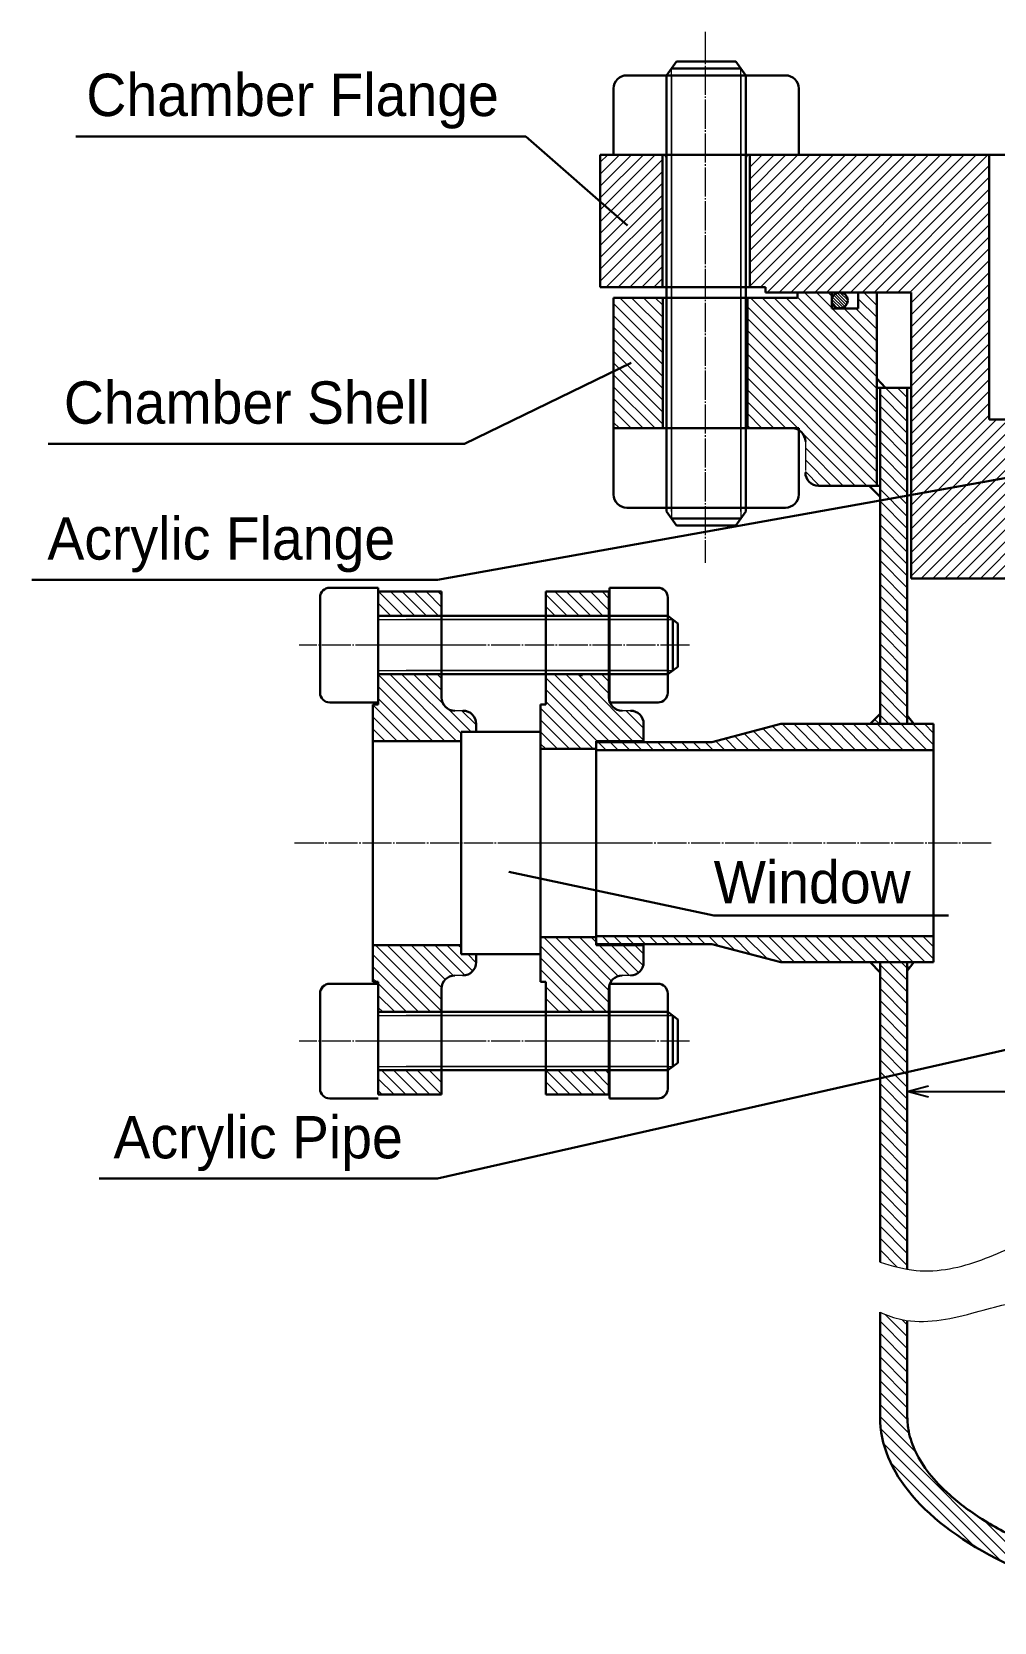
# Model space of a CAD drawing. Header units: millimetres. Extents: x -112 to 2046, y -145 to 1049.
# Drawn here: x -112 to 252, y 395 to 996 of the extents above; entities that cross this region are included whole.
import ezdxf

# ---------------------------------------------------------------- set-up
doc = ezdxf.new("R2010")
doc.units = ezdxf.units.MM
doc.linetypes.add('JIS_08_11', pattern=[12.8, 11, -0.6, 0.6, -0.6])
for name, color, linetype, lineweight in [('JPI300-300 BODY OUTER', 7, 'Continuous', 30), ('JPI300-300 Center', 7, 'JIS_08_11', 13), ('JPI300-65 BODY OUTER', 7, 'Continuous', 30), ('JPI300-65 Center', 7, 'JIS_08_11', 13), ('M30 Body_Inner', 7, 'Continuous', 13), ('M30 Body_Outer', 7, 'Continuous', 30), ('MainC BODY inner', 7, 'Continuous', 13), ('MainC BODY OUTER', 7, 'Continuous', 30), ('MainC Center', 7, 'JIS_08_11', 13), ('MainC Dim', 7, 'Continuous', 30), ('MainC Hatch', 7, 'Continuous', 13), ('micel', 7, 'Continuous', 30), ('UPFlange BODY OUTER', 7, 'Continuous', 30)]:
    doc.layers.add(name, color=color, linetype=linetype, lineweight=lineweight)
doc.styles.add('JIS Mechanical', font='arial.ttf', dxfattribs={"height": 8})
doc.styles.get("Standard").update_dxf_attribs({"font": 'arial.ttf'})
doc.dimstyles.new('JIS Mechanical', dxfattribs={"dimscale": 2, "dimtxt": 8, "dimasz": 4, "dimexe": 0.18, "dimexo": 0, "dimgap": 1, "dimtad": 1, "dimdec": 4, "dimdsep": 46, "dimtxsty": 'Standard', "dimblk": 'OPEN30', "dimcen": 0.09, "dimadec": 0, "dimazin": 2, "dimtfac": 1, "dimtdec": 4, "dimtmove": 0, "dimatfit": 3, "dimfxl": 1, "dimtolj": 1, "dimtzin": 0, "dimarcsym": 0})

# ---------------------------------------------------------------- blocks, each defined once
blk = doc.blocks.new('_Open30')
at = {"color": 0, "linetype": 'ByBlock', "lineweight": -2}
for p, q in [((-1, 0.268), (0, 0)), ((0, 0), (-1, -0.268)), ((0, 0), (-1, 0))]:
    blk.add_line(p, q, dxfattribs=at)
blk = doc.blocks.new('*D143')
at = {"layer": 'Defpoints', "color": 0, "transparency": 16777216}
for p in [(218.84, 622.27), (516.74, 622.27), (516.74, 595.95)]:
    blk.add_point(p, dxfattribs=at)
at = {"layer": 'MainC Dim', "color": 0, "lineweight": -2, "transparency": 16777216}
for p, q in [((218.84, 622.27), (218.84, 595.59)), ((516.74, 622.27), (516.74, 595.59)), ((226.84, 595.95), (508.74, 595.95))]:
    blk.add_line(p, q, dxfattribs=at)
at = {"layer": 'MainC Dim', "color": 0, "lineweight": -2, "transparency": 16777216, "xscale": 8, "yscale": 8, "zscale": 8, "rotation": 180}
blk.add_blockref('_Open30', (218.84, 595.95), dxfattribs=at)
at = {"layer": 'MainC Dim', "color": 0, "lineweight": -2, "transparency": 16777216, "xscale": 8, "yscale": 8, "zscale": 8}
blk.add_blockref('_Open30', (516.74, 595.95), dxfattribs=at)
at = {"layer": 'MainC Dim', "color": 0, "transparency": 16777216, "insert": (312.91, 606.12), "char_height": 16, "attachment_point": 5}
blk.add_mtext('\\A1;{\\fISOCPEUR|b0|i0|c0|p34;%%C}280mm', dxfattribs=at)

msp = doc.modelspace()

# ---------------------------------------------------------------- hatches: boundary and pattern name
at = {"layer": 'MainC Hatch'}
h = msp.add_hatch(dxfattribs=at)
h.set_pattern_fill('ANSI31', color=256)
h.paths.add_polyline_path([(249.79242, 949.76842), (159.29242, 949.76842), (159.29242, 899.76842), (165.29242, 899.76842), (165.29242, 897.76842), (220.29242, 897.76842), (220.29242, 821.27916), (260.29242, 828.44995), (260.29242, 838.25975), (260.12772, 838.46842), (260.12772, 849.76842), (249.79242, 849.76842)])
h.paths.add_polyline_path([(126.29242, 949.76842), (107.79242, 949.76842), (102.79242, 949.76842), (102.79242, 899.76842), (126.29242, 899.76842)])
h.paths.add_polyline_path([(262.29242, 802.76842), (262.29242, 804.76842), (260.29242, 804.76842), (260.29242, 828.44995), (220.29242, 821.27916), (220.29242, 789.76842), (270.29242, 789.76842), (270.29242, 799.68921)])
h.paths.add_polyline_path([(310.79242, 837.50309), (280.29242, 832.03535), (280.29242, 804.76842), (278.29242, 804.76842), (278.29242, 802.76842), (270.29242, 799.68921), (270.29242, 789.76842), (310.79242, 789.76842)])
h.paths.add_polyline_path([(310.79242, 849.76842), (299.29242, 849.76842), (299.29242, 847.36842), (295.29242, 847.36842), (295.29242, 849.76842), (285.29242, 849.76842), (280.29242, 849.76842), (280.29242, 832.03535), (310.79242, 837.50309)])
h.paths.add_polyline_path([(455.29242, 849.76842), (440.29242, 849.76842), (440.29242, 847.36842), (436.29242, 847.36842), (436.29242, 849.76842), (424.79242, 849.76842), (424.79242, 789.76842), (465.29242, 789.76842), (465.29242, 799.68921), (457.29242, 802.76842), (457.29242, 804.76842), (455.29242, 804.76842)])
h.paths.add_polyline_path([(515.29242, 897.76842), (570.29242, 897.76842), (570.29242, 899.76842), (576.29242, 899.76842), (576.29242, 949.76842), (557.79242, 949.76842), (485.79242, 949.76842), (485.79242, 849.76842), (475.45713, 849.76842), (475.45713, 838.46842), (475.29242, 804.76842), (473.29242, 804.76842), (473.29242, 802.76842), (465.29242, 799.68921), (465.29242, 789.76842), (515.29242, 789.76842)])
h.paths.add_polyline_path([(632.79242, 949.76842), (609.29242, 949.76842), (609.29242, 899.76842), (632.79242, 899.76842)])
h = msp.add_hatch(dxfattribs=at)
h.set_pattern_fill('ANSI31', color=256, angle=90)
h.set_pattern_definition([(135, (207.0843, 735.9418), (-2.245064, -2.245064), [])])
h.paths.add_polyline_path([(208.54242, 738.63527), (204.77656, 734.76842), (208.54242, 734.76842)])
h.paths.add_polyline_path([(218.84242, 737.97498), (218.84242, 734.76842), (221.24841, 734.76842)])
h.paths.add_polyline_path([(208.54242, 824.76842), (204.37921, 824.76842), (208.54242, 820.54555)])
h.paths.add_polyline_path([(207.29242, 865.30989), (207.29242, 861.76842), (210.64355, 861.76842)])
h.paths.add_polyline_path([(208.54242, 644.76842), (204.77656, 644.76842), (208.54242, 640.90156)])
h.paths.add_polyline_path([(221.24841, 644.76842), (218.84242, 644.76842), (218.84242, 641.56185)])
h.paths.add_polyline_path([(516.74242, 644.76842), (514.33644, 644.76842), (516.74242, 641.56185)])
h.paths.add_polyline_path([(530.80829, 644.76842), (527.04242, 644.76842), (527.04242, 640.90156)])
h.paths.add_polyline_path([(158.39242, 846.46842), (175.29242, 846.46842, -0.414213562), (180.29242, 841.46842), (180.29242, 829.76842, 0.414213562), (185.29242, 824.76842), (207.29242, 824.76842), (207.29242, 897.76842), (200.29242, 897.76842), (200.29242, 891.76842), (190.29242, 891.76842), (190.29242, 897.76842), (177.29242, 897.76842), (177.29242, 895.76842), (158.39242, 895.76842)])
h.paths.add_polyline_path([(107.79242, 846.46842), (126.39242, 846.46842), (126.39242, 895.76842), (107.79242, 895.76842)])
h = msp.add_hatch(dxfattribs=at)
h.set_pattern_fill('ANSI31', color=256, scale=0.25, angle=90)
h.paths.add_polyline_path([(347.99242, 848.41842, 0.284762575), (347.24311, 849.62742), (346.04174, 849.62742, 0.284762575), (345.29242, 848.41842, 1)])
h.paths.add_polyline_path([(295.29242, 848.56842, 1), (297.69242, 848.56842, 1)])
h.paths.add_polyline_path([(190.29242, 894.76842, 1), (196.29242, 894.76842, 1)])
h = msp.add_hatch(dxfattribs=at)
h.set_pattern_fill('ANSI31', color=256, angle=90)
h.set_pattern_definition([(135, (548.4816, 730.4485), (-2.245064, -2.245064), [])])
h.paths.add_polyline_path([(564.56897, 734.76842), (506.80322, 734.76842), (506.80322, 724.91842), (634.30322, 724.91842), (634.30322, 727.91842), (590.56897, 727.91842)])
h.paths.add_polyline_path([(590.56897, 651.61842), (634.30322, 651.61842), (634.30322, 654.21842), (634.30322, 654.61842), (506.80322, 654.61842), (506.80322, 644.76842), (564.56897, 644.76842)])
h.paths.add_polyline_path([(527.04242, 861.76842), (516.74242, 861.76842), (516.74242, 734.76842), (527.04242, 734.76842)])
h.paths.add_polyline_path([(655.40322, 742.16842), (653.40322, 742.16842), (653.40322, 753.56842), (629.50322, 753.56842), (629.50322, 744.76842, -0.072488535), (629.29523, 743.3413), (629.29523, 742.90175), (629.14171, 742.90175, -0.306106021), (624.50322, 739.76842), (621.40322, 739.76842, 0.414213562), (616.40322, 734.76842), (616.40322, 728.31842), (634.30322, 728.31842), (634.30322, 725.31842), (655.40322, 725.31842), (655.40322, 731.76842)])
h.paths.add_polyline_path([(653.40322, 784.76842), (629.50322, 784.76842), (629.50322, 775.56842), (653.40322, 775.56842)])
h.paths.add_polyline_path([(655.40322, 654.21842), (634.30322, 654.21842), (634.30322, 651.21842), (616.40322, 651.21842), (616.40322, 644.76842, 0.414213562), (621.40322, 639.76842), (624.50322, 639.76842, -0.306106021), (629.14171, 636.63508), (629.29523, 636.63508), (629.29523, 636.19553, -0.072488535), (629.50322, 634.76842), (629.50322, 625.96842), (653.40322, 625.96842), (653.40322, 637.36842), (655.40322, 637.36842)])
h.paths.add_polyline_path([(653.40322, 603.96842), (629.50322, 603.96842), (629.50322, 594.76842), (653.40322, 594.76842)])
h.paths.add_polyline_path([(218.84242, 644.76842), (208.54242, 644.76842), (208.54242, 600.94573), (218.84242, 603.28216)])
edge = h.paths.add_edge_path()
edge.add_line((218.84242, 603.28216), (208.54242, 600.94573))
edge.add_line((208.54242, 600.94573), (208.54242, 531.50107))
edge.add_spline(control_points=[(208.54242, 531.50107), (211.93244, 530.34501), (215.35415, 529.37325), (218.84242, 528.78856)], knot_values=[9.703956676, 9.703956676, 9.703956676, 9.703956676, 20.38078027, 20.38078027, 20.38078027, 20.38078027], degree=3, periodic=0)
edge.add_line((218.84242, 528.78856), (218.84242, 603.28216))
edge = h.paths.add_edge_path()
edge.add_spline(control_points=[(218.84242, 509.38957), (218.1448, 509.48855), (214.62953, 510.10392), (211.2224, 511.34232), (208.54242, 512.50816)], knot_values=[20.368472054, 20.368472054, 20.368472054, 20.368472054, 22.507168253, 31.200842623, 31.200842623, 31.200842623, 31.200842623], degree=3, periodic=0)
edge.add_line((208.54242, 512.50816), (208.54242, 488.78403))
edge.add_line((208.54242, 488.78403), (208.54242, 472.90297))
edge.add_ellipse((367.79242, 472.90297), major_axis=(-159.25, 0), ratio=0.486028257, start_angle=0, end_angle=90)
edge.add_line((367.79242, 395.50297), (367.79242, 405.80297))
edge.add_spline(control_points=[(367.79242, 405.80297), (362.15204, 405.80297), (356.51168, 405.95353), (340.25446, 406.82384), (329.73344, 407.93603), (309.44702, 411.18436), (299.68221, 413.32068), (281.37307, 418.49648), (272.8295, 421.53644), (258.88293, 427.66826), (253.19231, 430.63459), (243.05497, 436.88628), (238.60962, 440.17165), (231.83937, 446.20268), (229.26804, 448.92339), (225.00692, 454.34074), (223.31735, 457.03539), (220.76142, 462.32088), (219.89251, 464.90977), (219.02077, 469.28515), (218.84242, 471.09433), (218.84242, 472.90297)], knot_values=[4.71238898, 4.71238898, 4.71238898, 4.71238898, 4.822092748, 4.822092748, 5.030643023, 5.030643023, 5.239193298, 5.239193298, 5.447743572, 5.447743572, 5.615735074, 5.615735074, 5.783726576, 5.783726576, 5.918034986, 5.918034986, 6.052343397, 6.052343397, 6.186651808, 6.186651808, 6.283185307, 6.283185307, 6.283185307, 6.283185307], degree=3, periodic=0)
edge.add_line((218.84242, 472.90297), (218.84242, 488.78403))
edge.add_line((218.84242, 488.78403), (218.84242, 509.38957))
edge = h.paths.add_edge_path()
edge.add_line((527.04242, 644.76842), (516.74242, 644.76842))
edge.add_line((516.74242, 644.76842), (516.74242, 527.6584))
edge.add_spline(control_points=[(516.74242, 527.6584), (519.0089, 527.60423), (522.44917, 527.57356), (525.87222, 527.98945), (527.04242, 528.14514)], knot_values=[325.575394856, 325.575394856, 325.575394856, 325.575394856, 332.367720469, 335.899447387, 335.899447387, 335.899447387, 335.899447387], degree=3, periodic=0)
edge.add_line((527.04242, 528.14514), (527.04242, 644.76842))
edge = h.paths.add_edge_path()
edge.add_line((527.04242, 488.78403), (527.04242, 506.87746))
edge.add_spline(control_points=[(527.04242, 506.87746), (523.79062, 507.3376), (520.32701, 508.11942), (517.00252, 509.3454), (516.74242, 509.44383)], knot_values=[336.374878192, 336.374878192, 336.374878192, 336.374878192, 346.191260781, 347.026877352, 347.026877352, 347.026877352, 347.026877352], degree=3, periodic=0)
edge.add_line((516.74242, 509.44383), (516.74242, 488.78403))
edge.add_line((516.74242, 488.78403), (516.74242, 472.90297))
edge.add_spline(control_points=[(516.74242, 472.90297), (516.74242, 471.09433), (516.56408, 469.28515), (515.69234, 464.90977), (514.82343, 462.32088), (512.2675, 457.03539), (510.57793, 454.34074), (506.31681, 448.92339), (503.74548, 446.20268), (496.97523, 440.17165), (492.52988, 436.88628), (482.39254, 430.63459), (476.70192, 427.66826), (462.75535, 421.53644), (454.21178, 418.49648), (435.90263, 413.32068), (426.13783, 411.18436), (405.85141, 407.93603), (395.33039, 406.82384), (379.07317, 405.95353), (373.4328, 405.80297), (367.79242, 405.80297)], knot_values=[4.71238898, 4.71238898, 4.71238898, 4.71238898, 4.80892248, 4.80892248, 4.943230891, 4.943230891, 5.077539301, 5.077539301, 5.211847712, 5.211847712, 5.379839214, 5.379839214, 5.547830715, 5.547830715, 5.75638099, 5.75638099, 5.964931265, 5.964931265, 6.17348154, 6.17348154, 6.283185307, 6.283185307, 6.283185307, 6.283185307], degree=3, periodic=0)
edge.add_line((367.79242, 405.80297), (367.79242, 395.50297))
edge.add_ellipse((367.79242, 472.90297), major_axis=(159.25, 0), ratio=0.486028257, start_angle=270, end_angle=360)
edge.add_line((527.04242, 472.90297), (527.04242, 488.78403))
h.paths.add_polyline_path([(208.54242, 861.76842), (218.84242, 861.76842), (218.84242, 734.76842), (208.54242, 734.76842)])
h.paths.add_polyline_path([(171.01588, 734.76842), (228.78163, 734.76842), (228.78163, 724.91842), (101.28163, 724.91842), (101.28163, 727.91842), (145.01588, 727.91842)])
h.paths.add_polyline_path([(145.01588, 651.61842), (101.28163, 651.61842), (101.28163, 654.21842), (101.28163, 654.61842), (228.78163, 654.61842), (228.78163, 644.76842), (171.01588, 644.76842)])
h.paths.add_polyline_path([(80.18163, 742.16842), (82.18163, 742.16842), (82.18163, 753.56842), (106.08163, 753.56842), (106.08163, 744.76842, 0.414213562), (111.08163, 739.76842), (114.18163, 739.76842, -0.414213562), (119.18163, 734.76842), (119.18163, 728.31842), (101.28163, 728.31842), (101.28163, 725.31842), (80.18163, 725.31842)])
h.paths.add_polyline_path([(82.18163, 784.76842), (106.08163, 784.76842), (106.08163, 775.56842), (82.18163, 775.56842)])
h.paths.add_polyline_path([(80.18163, 654.21842), (101.28163, 654.21842), (101.28163, 651.61842), (101.28163, 651.21842), (119.18163, 651.21842), (119.18163, 644.76842, -0.414213562), (114.18163, 639.76842), (111.08163, 639.76842, 0.414213562), (106.08163, 634.76842), (106.08163, 625.96842), (82.18163, 625.96842), (82.18163, 637.36842), (80.18163, 637.36842)])
h.paths.add_polyline_path([(82.18163, 603.96842), (106.08163, 603.96842), (106.08163, 594.76842), (82.18163, 594.76842)])
h = msp.add_hatch(dxfattribs=at)
h.set_pattern_fill('ANSI31', color=256, angle=90)
h.paths.add_polyline_path([(42.78993, 784.76842), (18.88993, 784.76842), (18.88993, 775.56842), (42.78993, 775.56842)])
h.paths.add_polyline_path([(50.88993, 739.76842), (47.78993, 739.76842, -0.414213562), (42.78993, 744.76842), (42.78993, 753.56842), (18.88993, 753.56842), (18.88993, 742.16842), (16.88993, 742.16842), (16.88993, 728.31842), (50.18163, 728.31842), (50.18163, 731.76842), (55.88993, 731.76842), (55.88993, 734.76842, 0.414213562)])
h.paths.add_polyline_path([(42.78993, 634.76842, -0.414213562), (47.78993, 639.76842), (50.88993, 639.76842, 0.414213562), (55.88993, 644.76842), (55.88993, 647.76842), (50.18163, 647.76842), (50.18163, 651.21842), (16.88993, 651.21842), (16.88993, 637.36842), (18.88993, 637.36842), (18.88993, 625.96842), (42.78993, 625.96842)])
h.paths.add_polyline_path([(42.78993, 603.96842), (18.88993, 603.96842), (18.88993, 594.76842), (42.78993, 594.76842)])

# ---------------------------------------------------------------- linework, layer by layer
at = {"layer": 'JPI300-300 BODY OUTER'}
for p, q in [((177.29242, 895.76842), (107.79242, 895.76842)), ((107.79242, 895.76842), (107.79242, 846.46842)), ((126.39242, 895.76842), (126.39242, 846.46842)), ((158.39242, 895.76842), (158.39242, 846.46842)), ((220.29242, 897.76842), (177.29242, 897.76842)), ((177.29242, 897.76842), (177.29242, 895.76842)), ((190.29242, 891.76842), (190.29242, 897.76842)), ((200.29242, 891.76842), (200.29242, 897.76842)), ((207.29242, 897.76842), (207.29242, 824.76842)), ((200.29242, 891.76842), (190.29242, 891.76842)), ((107.79242, 846.46842), (175.29242, 846.46842)), ((208.54242, 824.76842), (185.29242, 824.76842))]:
    msp.add_line(p, q, dxfattribs=at)
for centre, start, end in [((175.29242, 841.46842), 0, 90), ((185.29242, 829.76842), 180, 270)]:
    msp.add_arc(centre, 5, start, end, dxfattribs=at)
at = {"layer": 'JPI300-300 Center'}
for p, q in [((142.39242, 996.23369), (142.39242, 795.68635)), ((180.29242, 841.46842), (180.29242, 829.76842))]:
    msp.add_line(p, q, dxfattribs=at)
at = {"layer": 'JPI300-65 BODY OUTER'}
for p, q in [((42.78993, 784.76842), (18.88993, 784.76842)), ((18.88993, 784.76842), (18.88993, 742.16842)), ((42.78993, 784.76842), (42.78993, 744.76842)), ((106.08163, 784.76842), (82.18163, 784.76842)), ((82.18163, 784.76842), (82.18163, 742.16842)), ((106.08163, 784.76842), (106.08163, 744.76842)), ((42.78993, 775.56842), (18.88993, 775.56842)), ((106.08163, 775.56842), (82.18163, 775.56842)), ((42.78993, 753.56842), (18.88993, 753.56842)), ((106.08163, 753.56842), (82.18163, 753.56842)), ((18.88993, 742.16842), (16.88993, 742.16842)), ((16.88993, 742.16842), (16.88993, 689.76842)), ((82.18163, 742.16842), (80.18163, 742.16842)), ((80.18163, 742.16842), (80.18163, 689.76842)), ((55.88993, 734.76842), (55.88993, 731.76842)), ((119.18163, 734.76842), (119.18163, 727.91842)), ((50.18163, 728.31842), (16.88993, 728.31842)), ((119.18163, 728.31842), (101.28163, 728.31842)), ((101.28163, 725.31842), (101.28163, 728.31842)), ((101.28163, 725.31842), (80.18163, 725.31842)), ((16.88993, 637.36842), (16.88993, 689.76842)), ((80.18163, 637.36842), (80.18163, 689.76842)), ((50.18163, 651.21842), (16.88993, 651.21842)), ((101.28163, 654.21842), (80.18163, 654.21842)), ((101.28163, 654.21842), (101.28163, 651.21842)), ((119.18163, 651.21842), (101.28163, 651.21842)), ((119.18163, 644.76842), (119.18163, 651.61842)), ((55.88993, 644.76842), (55.88993, 647.76842)), ((18.88993, 637.36842), (16.88993, 637.36842)), ((18.88993, 594.76842), (18.88993, 637.36842)), ((82.18163, 637.36842), (80.18163, 637.36842)), ((82.18163, 594.76842), (82.18163, 637.36842)), ((42.78993, 594.76842), (42.78993, 634.76842)), ((106.08163, 594.76842), (106.08163, 634.76842)), ((42.78993, 625.96842), (18.88993, 625.96842)), ((106.08163, 625.96842), (82.18163, 625.96842)), ((42.78993, 603.96842), (18.88993, 603.96842)), ((106.08163, 603.96842), (82.18163, 603.96842)), ((42.78993, 594.76842), (18.88993, 594.76842)), ((106.08163, 594.76842), (82.18163, 594.76842))]:
    msp.add_line(p, q, dxfattribs=at)
for centre, start, end in [((47.78993, 744.76842), 180, 270), ((50.88993, 734.76842), 0, 90), ((111.08163, 744.76842), 180, 270), ((114.18163, 734.76842), 0, 90), ((50.88993, 644.76842), 270, 0), ((114.18163, 644.76842), 270, 0), ((47.78993, 634.76842), 90, 180), ((111.08163, 634.76842), 90, 180)]:
    msp.add_arc(centre, 5, start, end, dxfattribs=at)
at = {"layer": 'JPI300-65 Center'}
for p, q in [((136.51071, 764.56842), (-11.03648, 764.56842)), ((51.4814, 764.56842), (12.94593, 764.56842)), ((50.88993, 739.76842), (47.78993, 739.76842)), ((114.18163, 739.76842), (111.08163, 739.76842)), ((113.46303, 689.76842), (-13.15063, 689.76842)), ((50.88993, 639.76842), (47.78993, 639.76842)), ((114.18163, 639.76842), (111.08163, 639.76842)), ((136.51071, 614.96842), (-11.03648, 614.96842)), ((51.4814, 614.96842), (12.94593, 614.96842)), ((114.7731, 614.96842), (76.23763, 614.96842))]:
    msp.add_line(p, q, dxfattribs=at)
at = {"layer": 'M30 Body_Inner'}
for p, q in [((129.68697, 815.00698), (129.68697, 982.37518)), ((129.68697, 979.77064), (129.68697, 812.40244)), ((155.89787, 815.00698), (155.89787, 982.37518)), ((155.89787, 979.77064), (155.89787, 812.40244)), ((18.88993, 774.17908), (130.20125, 774.17908)), ((128.29125, 774.17908), (29.46619, 774.17908)), ((18.88993, 754.95775), (130.20125, 754.95775)), ((128.29125, 754.95775), (29.46619, 754.95775)), ((18.88993, 624.57908), (130.20125, 624.57908)), ((128.29125, 624.57908), (29.46619, 624.57908)), ((18.88993, 605.35775), (130.20125, 605.35775)), ((128.29125, 605.35775), (29.46619, 605.35775))]:
    msp.add_line(p, q, dxfattribs=at)
at = {"layer": 'M30 Body_Outer'}
for p, q in [((112.79242, 979.77064), (142.79242, 979.77064)), ((131.60296, 985.0092), (127.79242, 979.77064)), ((127.79242, 979.77064), (127.79242, 815.00698)), ((127.79242, 815.00698), (127.79242, 979.77064)), ((129.68697, 982.38992), (142.7817, 982.38992)), ((131.60296, 985.0092), (142.79242, 985.0092)), ((155.89787, 982.38992), (142.7817, 982.38992)), ((153.98188, 985.0092), (142.79242, 985.0092)), ((172.79242, 979.77064), (142.79242, 979.77064)), ((153.98188, 985.0092), (157.79242, 979.77064)), ((157.79242, 979.77064), (157.79242, 815.00698)), ((157.79242, 815.00698), (157.79242, 979.77064)), ((107.79242, 949.76842), (107.79242, 974.77064)), ((177.79242, 949.76842), (177.79242, 974.77064)), ((107.79242, 949.76842), (142.79242, 949.76842)), ((177.79242, 949.76842), (142.79242, 949.76842)), ((107.79242, 846.46842), (107.79242, 821.46619)), ((107.79242, 846.46842), (142.79242, 846.46842)), ((177.79242, 846.46842), (142.79242, 846.46842)), ((177.79242, 846.46842), (177.79242, 821.46619)), ((112.79242, 816.46619), (142.79242, 816.46619)), ((131.60296, 809.76842), (127.79242, 815.00698)), ((129.68697, 812.3877), (142.7817, 812.3877)), ((155.89787, 812.3877), (142.7817, 812.3877)), ((172.79242, 816.46619), (142.79242, 816.46619)), ((153.98188, 809.76842), (157.79242, 815.00698)), ((131.60296, 809.76842), (142.79242, 809.76842)), ((153.98188, 809.76842), (142.79242, 809.76842)), ((-3.1117, 782.56842), (-3.1117, 764.56842)), ((18.88993, 786.23508), (0.55497, 786.23508)), ((18.88993, 786.23508), (18.88993, 764.56842)), ((106.28962, 786.23508), (124.62458, 786.23508)), ((106.28962, 786.23508), (106.28962, 764.56842)), ((128.29125, 782.56842), (128.29125, 764.56842)), ((128.29125, 775.56842), (29.46619, 775.56842)), ((29.46619, 775.56842), (128.29125, 775.56842)), ((132.13286, 772.77402), (128.29125, 775.56842)), ((130.21206, 774.17908), (130.21206, 764.57628)), ((132.13286, 772.77402), (132.13286, 764.56842)), ((-3.1117, 746.56842), (-3.1117, 764.56842)), ((18.88993, 742.90175), (18.88993, 764.56842)), ((106.28962, 742.90175), (106.28962, 764.56842)), ((128.29125, 746.56842), (128.29125, 764.56842)), ((130.21206, 754.95775), (130.21206, 764.57628)), ((132.13286, 756.36281), (132.13286, 764.56842)), ((128.29125, 753.56842), (29.46619, 753.56842)), ((29.46619, 753.56842), (128.29125, 753.56842)), ((132.13286, 756.36281), (128.29125, 753.56842)), ((18.88993, 742.90175), (0.55497, 742.90175)), ((106.28962, 742.90175), (124.62458, 742.90175)), ((-3.1117, 632.96842), (-3.1117, 614.96842)), ((18.88993, 636.63508), (0.55497, 636.63508)), ((106.28962, 636.63508), (124.62458, 636.63508)), ((106.28962, 636.63508), (106.28962, 614.96842)), ((128.29125, 632.96842), (128.29125, 614.96842)), ((128.29125, 625.96842), (29.46619, 625.96842)), ((29.46619, 625.96842), (128.29125, 625.96842)), ((132.13286, 623.17402), (128.29125, 625.96842)), ((130.21206, 624.57908), (130.21206, 614.96055)), ((132.13286, 623.17402), (132.13286, 614.96842)), ((-3.1117, 596.96842), (-3.1117, 614.96842)), ((106.28962, 593.30175), (106.28962, 614.96842)), ((128.29125, 596.96842), (128.29125, 614.96842)), ((130.21206, 605.35775), (130.21206, 614.96055)), ((132.13286, 606.76281), (132.13286, 614.96842)), ((128.29125, 603.96842), (29.46619, 603.96842)), ((29.46619, 603.96842), (128.29125, 603.96842)), ((132.13286, 606.76281), (128.29125, 603.96842)), ((18.88993, 593.30175), (0.55497, 593.30175)), ((106.28962, 593.30175), (124.62458, 593.30175))]:
    msp.add_line(p, q, dxfattribs=at)
for centre, radius, start, end in [((112.79242, 974.77064), 5, 90, 180), ((172.79242, 974.77064), 5, 0, 90), ((126.79242, 948.76842), 1, 0, 90), ((158.79242, 948.76842), 1, 90, 180), ((112.79242, 821.46619), 5, 180, 270), ((172.79242, 821.46619), 5, 270, 0), ((0.55497, 782.56842), 3.66667, 90, 180), ((124.62458, 782.56842), 3.66667, 0, 90), ((94.98002, 752.83508), 0.73333, 0, 90), ((0.55497, 746.56842), 3.66667, 180, 270), ((124.62458, 746.56842), 3.66667, 270, 0), ((0.55497, 632.96842), 3.66667, 90, 180), ((124.62458, 632.96842), 3.66667, 0, 90), ((0.55497, 596.96842), 3.66667, 180, 270), ((124.62458, 596.96842), 3.66667, 270, 0)]:
    msp.add_arc(centre, radius, start, end, dxfattribs=at)
at = {"layer": 'MainC BODY inner'}
for points, knots in [([(208.54242, 531.50107), (213.00161, 529.9804), (221.57228, 527.6986), (239.26524, 528.73709), (254.78962, 535.52059), (273.92877, 544.21634), (290.04423, 538.5986), (304.51489, 533.55359), (316.44139, 530.50306), (327.3359, 524.45168), (348.15834, 525.28692), (372.46524, 521.2157), (397.93104, 532.07058), (418.97588, 532.08379), (438.02266, 518.15448), (458.87652, 521.33135), (475.98719, 525.13766), (487.39099, 525.03274), (499.43544, 527.52639), (511.9173, 527.95715), (521.11842, 527.41188), (525.87222, 527.98945), (527.04242, 528.14514)], [9.703956676, 9.703956676, 9.703956676, 9.703956676, 23.748135324, 36.369283853, 61.809399531, 74.529453781, 97.725359649, 109.115235225, 121.0761655, 134.566037679, 145.388578369, 182.608878511, 206.197283257, 227.24299016, 242.007699475, 274.425379738, 284.788493163, 295.011682023, 308.34099712, 321.561827048, 332.367720469, 335.899447387, 335.899447387, 335.899447387, 335.899447387]), ([(208.54242, 512.50816), (211.2224, 511.34232), (222.29925, 507.31617), (238.61149, 510.73228), (262.966, 517.78968), (284.58117, 519.42919), (306.16694, 513.98286), (316.61191, 505.04984), (336.66427, 504.84868), (355.70015, 505.34073), (381.0467, 510.47906), (402.6456, 512.78346), (417.99879, 500.00726), (429.72701, 501.09421), (444.12586, 499.70049), (457.5747, 507.4065), (476.39441, 510.00836), (491.19121, 515.47014), (507.00104, 514.07775), (516.82897, 508.90902), (523.79062, 507.3376), (527.04242, 506.87746)], [20.368472054, 20.368472054, 20.368472054, 20.368472054, 29.062146424, 55.585376545, 67.379575959, 105.842677506, 118.377398539, 133.41993435, 144.889116429, 176.757349867, 190.771940252, 223.239562136, 236.127823303, 246.950363994, 257.15592797, 279.179729448, 290.835748225, 314.147781365, 325.616963444, 337.210494762, 347.026877352, 347.026877352, 347.026877352, 347.026877352])]:
    msp.add_open_spline(points, degree=3, knots=knots, dxfattribs=at)
at = {"layer": 'MainC BODY OUTER'}
for p, q in [((207.29242, 865.30989), (210.64355, 861.76842)), ((220.29242, 861.76842), (207.29242, 861.76842)), ((208.54242, 861.76842), (208.54242, 734.76842)), ((218.84242, 861.76842), (218.84242, 734.76842)), ((204.37921, 824.76842), (208.54242, 820.54555)), ((171.01588, 734.76842), (145.01588, 727.91842)), ((228.78163, 734.76842), (171.01588, 734.76842)), ((204.77656, 734.76842), (208.54242, 738.63527)), ((218.84242, 737.97498), (221.24841, 734.76842)), ((228.78163, 689.76842), (228.78163, 734.76842)), ((145.01588, 727.91842), (101.28163, 727.91842)), ((101.28163, 727.91842), (101.28163, 689.76842)), ((228.78163, 724.91842), (101.28163, 724.91842)), ((101.28163, 651.61842), (101.28163, 689.76842)), ((228.78163, 689.76842), (228.78163, 644.76842)), ((228.78163, 654.61842), (101.28163, 654.61842)), ((145.01588, 651.61842), (101.28163, 651.61842)), ((171.01588, 644.76842), (145.01588, 651.61842)), ((228.78163, 644.76842), (171.01588, 644.76842)), ((204.77656, 644.76842), (208.54242, 640.90156)), ((208.54242, 644.76842), (208.54242, 531.50107)), ((208.54242, 644.76842), (218.84242, 644.76842)), ((218.84242, 644.76842), (218.84242, 528.78856)), ((218.84242, 641.56185), (221.24841, 644.76842)), ((208.54242, 512.50816), (208.54242, 488.78403)), ((218.84242, 509.38957), (218.84242, 488.78403)), ((208.54242, 488.78403), (208.54242, 472.90297)), ((218.84242, 488.78403), (218.84242, 472.90297))]:
    msp.add_line(p, q, dxfattribs=at)
at = {"layer": 'MainC BODY OUTER', "color": 4}
for p, q in [((80.18163, 731.76842), (50.18163, 731.76842)), ((50.18163, 731.76842), (50.18163, 689.76842)), ((80.18163, 689.76842), (80.18163, 731.76842)), ((50.18163, 647.76842), (50.18163, 689.76842)), ((80.18163, 689.76842), (80.18163, 647.76842)), ((80.18163, 647.76842), (50.18163, 647.76842))]:
    msp.add_line(p, q, dxfattribs=at)
at = {"layer": 'MainC BODY OUTER'}
msp.add_circle((193.29242, 894.76842), 3, dxfattribs=at)
at = {"layer": 'MainC BODY OUTER', "extrusion": (0, 0, -1)}
msp.add_ellipse((367.79242, 472.90297), major_axis=(-159.25, 0), ratio=0.486028257, start_param=4.71238898, end_param=6.283185307, dxfattribs=at)
at = {"layer": 'MainC BODY OUTER'}
msp.add_open_spline([(367.79242, 405.80297), (362.15204, 405.80297), (356.51168, 405.95353), (340.25446, 406.82384), (329.73344, 407.93603), (309.44702, 411.18436), (299.68221, 413.32068), (281.37307, 418.49648), (272.8295, 421.53644), (258.88293, 427.66826), (253.19231, 430.63459), (243.05497, 436.88628), (238.60962, 440.17165), (231.83937, 446.20268), (229.26804, 448.92339), (225.00692, 454.34074), (223.31735, 457.03539), (220.76142, 462.32088), (219.89251, 464.90977), (219.02077, 469.28515), (218.84242, 471.09433), (218.84242, 472.90297)], degree=3, knots=[4.71238898, 4.71238898, 4.71238898, 4.71238898, 4.822092748, 4.822092748, 5.030643023, 5.030643023, 5.239193298, 5.239193298, 5.447743572, 5.447743572, 5.615735074, 5.615735074, 5.783726576, 5.783726576, 5.918034986, 5.918034986, 6.052343397, 6.052343397, 6.186651808, 6.186651808, 6.283185307, 6.283185307, 6.283185307, 6.283185307], dxfattribs=at)
at = {"layer": 'MainC Center'}
msp.add_line((250.56178, 689.76842), (68.23885, 689.76842), dxfattribs=at)
at = {"layer": 'MainC Dim'}
for p, q in [((-95.41568, 956.74022), (74.67611, 956.74022)), ((113.07033, 923.08503), (74.67611, 956.74022)), ((114.41279, 871.23131), (51.48463, 840.52787)), ((-105.83283, 840.52787), (51.48463, 840.52787)), ((325.57959, 840.15398), (41.24076, 789.18058)), ((-112.06577, 789.18058), (41.24076, 789.18058)), ((145.66886, 662.4592), (68.23885, 678.91035)), ((145.66886, 662.4592), (234.41224, 662.4592)), ((350.26224, 633.09321), (41.27355, 563.00274)), ((-86.65853, 563.00274), (41.27355, 563.00274))]:
    msp.add_line(p, q, dxfattribs=at)
at = {"layer": 'UPFlange BODY OUTER'}
for p, q in [((367.79242, 949.76842), (102.79242, 949.76842)), ((102.79242, 949.76842), (102.79242, 899.76842)), ((126.29242, 949.76842), (126.29242, 899.76842)), ((159.29242, 949.76842), (159.29242, 899.76842)), ((249.79242, 949.76842), (249.79242, 849.76842)), ((165.29242, 899.76842), (102.79242, 899.76842)), ((165.29242, 897.76842), (165.29242, 899.76842)), ((220.29242, 897.76842), (165.29242, 897.76842)), ((220.29242, 897.76842), (220.29242, 789.76842)), ((367.79242, 849.76842), (249.79242, 849.76842)), ((347.79242, 789.76842), (220.29242, 789.76842))]:
    msp.add_line(p, q, dxfattribs=at)

# ---------------------------------------------------------------- texts
at = {"layer": 'micel', "char_height": 16, "attachment_point": 1, "style": 'JIS Mechanical'}
for s, insert in [('{\\fGulim|b0|i0|c129|p50;Chamber Flange}', (-91.44646, 980.40101)), ('{\\fGulim|b0|i0|c129|p50;Chamber Shell}', (-99.93227, 864.18865)), ('{\\fGulim|b0|i0|c129|p50;Acrylic Flange}', (-106.16551, 812.84136)), ('{\\fGulim|b0|i0|c129|p50;Window}', (145.66333, 682.98643)), ('{\\fGulim|b0|i0|c129|p50;Acrylic Pipe}', (-81.17765, 586.66353))]:
    msp.add_mtext_dynamic_manual_height_columns(s, width=225.390857, gutter_width=40, heights=[29.18369], dxfattribs=dict(at, insert=insert))

# ---------------------------------------------------------------- dimensions: what is measured, and where the dimension line sits
at = {"layer": 'MainC Dim'}
dim = msp.add_linear_dim(base=(516.74242, 595.9477), p1=(218.84242, 622.27037), p2=(516.74242, 622.27037), text='{\\fISOCPEUR|b0|i0|c0|p34;%%C}280mm', dimstyle='JIS Mechanical', dxfattribs=at)
dim.commit()
dim.dimension.update_dxf_attribs({"geometry": '*D143', "text_midpoint": (312.9139, 595.9477), "dimtype": 160})

doc.saveas('drawing.dxf')
